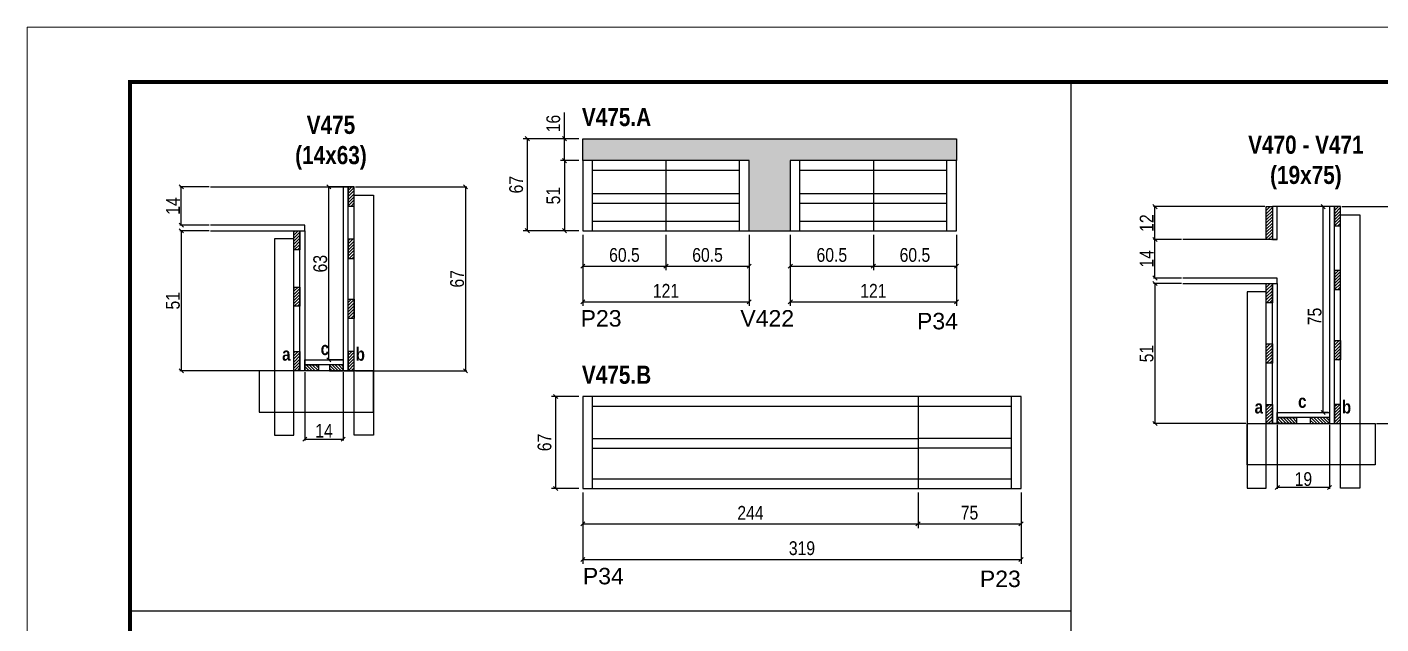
# Model space of a CAD drawing. Extents: x 3309 to 9563, y -2522 to 14608.
# Drawn here: x 8078 to 9064, y 10727 to 11162 of the extents above; entities that cross this region are included whole.
import ezdxf

# ---------------------------------------------------------------- set-up
doc = ezdxf.new("R2010")
doc.units = 0
doc.linetypes.add('DASHED', pattern=[0.75, 0.5, -0.25])
for name, color, linetype in [('5', 5, 'Continuous'), ('COTA', 241, 'Continuous'), ('detalhes', 4, 'Continuous'), ('NOMENCLATURA', 7, 'Continuous'), ('Painéis', 200, 'Continuous'), ('SARR_2.2x7', 40, 'Continuous'), ('SARR_3.5x7', 81, 'Continuous')]:
    doc.layers.add(name, color=color, linetype=linetype)
for name, color, linetype, lineweight in [('CONCRETO', 251, 'Continuous', 25), ('Folhas', 255, 'Continuous', 9), ('SARRAFO DE PRESSAO', 251, 'DASHED', 9)]:
    doc.layers.add(name, color=color, linetype=linetype, lineweight=lineweight)
doc.styles.add('COTA TECNICA', font='techl___.ttf', dxfattribs={"height": 10})
doc.styles.add('COTA TECNICA 2X', font='techl___.ttf', dxfattribs={"height": 10})
doc.styles.get("Standard").update_dxf_attribs({"font": 'arial.ttf'})
doc.styles.add('TECNICA', font='techb___.ttf', dxfattribs={"height": 10})
doc.dimstyles.new('PAINEL', dxfattribs={"dimtxt": 10, "dimasz": 3, "dimexe": 3, "dimexo": 3, "dimgap": 3, "dimtad": 1, "dimdec": 1, "dimzin": 12, "dimdsep": 46, "dimtxsty": 'COTA TECNICA', "dimblk1": 'OBLIQUE', "dimblk2": 'OBLIQUE', "dimsah": 1, "dimcen": 0.9, "dimclrd": 4, "dimclre": 4, "dimclrt": 240, "dimadec": 1, "dimazin": 3, "dimtfac": 1, "dimtdec": 1, "dimtmove": 0, "dimatfit": 3, "dimfxl": 1, "dimtolj": 1, "dimtzin": 12, "dimarcsym": 0})
doc.dimstyles.new('SECAO', dxfattribs={"dimscale": 0.333333, "dimtxt": 5, "dimasz": 9, "dimexe": 3, "dimexo": 3, "dimgap": 3, "dimtad": 1, "dimdec": 1, "dimlfac": 0.5, "dimzin": 12, "dimdsep": 46, "dimtxsty": 'COTA TECNICA 2X', "dimblk1": 'OBLIQUE', "dimblk2": 'OBLIQUE', "dimsah": 1, "dimcen": 0.9, "dimclrd": 4, "dimclre": 4, "dimclrt": 240, "dimadec": 1, "dimazin": 3, "dimtfac": 1, "dimtdec": 1, "dimtmove": 0, "dimatfit": 3, "dimfxl": 1, "dimtolj": 1, "dimtzin": 12, "dimarcsym": 0})
pattern_1 = [(45, (-115289.6796, -22271.5299), (-1.122532015, 1.122532015), [])]
pattern_2 = [(135, (42223.6903, -112638.7778), (-1.122532015, -1.122532015), [])]
pattern_3 = [(45, (-114532.018, -22348.1468), (-1.122532015, 1.122532015), [])]
pattern_4 = [(45, (-114542.018, -22250.5607), (-1.122532015, 1.122532015), [])]

# ---------------------------------------------------------------- blocks, each defined once
blk = doc.blocks.new('9999999999')
at = {"layer": 'Folhas'}
blk.add_lwpolyline([(98138.98, 34190.21), (99623.98, 34190.21), (99623.98, 35240.21), (98138.98, 35240.21)], close=True, dxfattribs=at)
at = {"layer": 'Folhas', "color": 30, "const_width": 3}
blk.add_lwpolyline([(98213.98, 34230.21), (99583.98, 34230.21), (99583.98, 35200.21), (98213.98, 35200.21)], close=True, dxfattribs=at)
blk = doc.blocks.new('_Oblique')
at = {"color": 0, "linetype": 'ByBlock', "lineweight": -2}
blk.add_line((-0.5, -0.5), (0.5, 0.5), dxfattribs=at)
blk = doc.blocks.new('*D458')
at = {"layer": 'COTA', "color": 4, "lineweight": -2, "transparency": 16777216}
for p, q in [((8280.09, 10910.82), (8280.09, 10861.07)), ((8308.09, 10910.82), (8308.09, 10861.07)), ((8280.09, 10862.07), (8308.09, 10862.07))]:
    blk.add_line(p, q, dxfattribs=at)
at = {"layer": 'Defpoints', "color": 0, "transparency": 16777216}
for p in [(8280.09, 10911.82), (8308.09, 10911.82), (8308.09, 10862.07)]:
    blk.add_point(p, dxfattribs=at)
at = {"layer": 'COTA', "color": 4, "lineweight": -2, "transparency": 16777216, "xscale": 3, "yscale": 3, "zscale": 3, "rotation": 180}
blk.add_blockref('_Oblique', (8280.09, 10862.07), dxfattribs=at)
at = {"layer": 'COTA', "color": 4, "lineweight": -2, "transparency": 16777216, "xscale": 3, "yscale": 3, "zscale": 3}
blk.add_blockref('_Oblique', (8308.09, 10862.07), dxfattribs=at)
at = {"layer": 'COTA', "color": 240, "transparency": 16777216, "insert": (8294.09, 10868.15), "char_height": 10, "attachment_point": 5, "style": 'COTA TECNICA 2X'}
blk.add_mtext('\\A1;14', dxfattribs=at)
blk = doc.blocks.new('*D459')
at = {"layer": 'COTA', "color": 4, "lineweight": -2, "transparency": 16777216}
for p, q in [((8317.09, 11045.82), (8398.14, 11045.82)), ((8397.14, 11045.82), (8397.14, 10911.82)), ((8317.09, 10911.82), (8398.14, 10911.82))]:
    blk.add_line(p, q, dxfattribs=at)
at = {"layer": 'Defpoints', "color": 0, "transparency": 16777216}
for p in [(8316.09, 11045.82, 0), (8316.09, 10911.82, 0), (8397.14, 10911.82)]:
    blk.add_point(p, dxfattribs=at)
at = {"layer": 'COTA', "color": 4, "lineweight": -2, "transparency": 16777216, "xscale": 3, "yscale": 3, "zscale": 3}
for p, rotation in [((8397.14, 11045.82), 90), ((8397.14, 10911.82), 270)]:
    blk.add_blockref('_Oblique', p, dxfattribs=dict(at, rotation=rotation))
at = {"layer": 'COTA', "color": 240, "transparency": 16777216, "insert": (8391.03, 10978.82), "char_height": 10, "attachment_point": 5, "rotation": 90, "style": 'COTA TECNICA 2X'}
blk.add_mtext('\\A1;67', dxfattribs=at)
blk = doc.blocks.new('*D460')
at = {"layer": 'COTA', "color": 4, "lineweight": -2, "transparency": 16777216}
for p, q in [((8210.39, 11013.82), (8189.17, 11013.82)), ((8190.17, 11013.82), (8190.17, 10911.82)), ((8271.09, 10911.82), (8189.17, 10911.82))]:
    blk.add_line(p, q, dxfattribs=at)
at = {"layer": 'Defpoints', "color": 0, "transparency": 16777216}
for p in [(8211.39, 11013.82), (8190.17, 10911.82), (8272.09, 10911.82, 0)]:
    blk.add_point(p, dxfattribs=at)
at = {"layer": 'COTA', "color": 4, "lineweight": -2, "transparency": 16777216, "xscale": 3, "yscale": 3, "zscale": 3}
for p, rotation in [((8190.17, 11013.82), 90), ((8190.17, 10911.82), 270)]:
    blk.add_blockref('_Oblique', p, dxfattribs=dict(at, rotation=rotation))
at = {"layer": 'COTA', "color": 240, "transparency": 16777216, "insert": (8184.06, 10962.82), "char_height": 10, "attachment_point": 5, "rotation": 90, "style": 'COTA TECNICA 2X'}
blk.add_mtext('\\A1;51', dxfattribs=at)
blk = doc.blocks.new('*D461')
at = {"layer": 'COTA', "color": 4, "lineweight": -2, "transparency": 16777216}
for p, q in [((8307.75, 11045.82), (8296.58, 11045.82)), ((8297.58, 10919.82), (8297.58, 11045.82)), ((8307.75, 10919.82), (8296.58, 10919.82))]:
    blk.add_line(p, q, dxfattribs=at)
at = {"layer": 'Defpoints', "color": 0, "transparency": 16777216}
for p in [(8297.58, 11045.82), (8308.75, 11045.82), (8308.75, 10919.82)]:
    blk.add_point(p, dxfattribs=at)
at = {"layer": 'COTA', "color": 4, "lineweight": -2, "transparency": 16777216, "xscale": 3, "yscale": 3, "zscale": 3}
for p, rotation in [((8297.58, 11045.82), 90), ((8297.58, 10919.82), 270)]:
    blk.add_blockref('_Oblique', p, dxfattribs=dict(at, rotation=rotation))
at = {"layer": 'COTA', "color": 240, "transparency": 16777216, "insert": (8291.36, 10989.82), "char_height": 10, "attachment_point": 5, "rotation": 90, "style": 'COTA TECNICA 2X'}
blk.add_mtext('\\A1;63', dxfattribs=at)
blk = doc.blocks.new('*D462')
at = {"layer": 'COTA', "color": 4, "lineweight": -2, "transparency": 16777216}
for p, q in [((8210.39, 11045.82), (8189.17, 11045.82)), ((8190.17, 11017.82), (8190.17, 11045.82)), ((8210.39, 11017.82), (8189.17, 11017.82))]:
    blk.add_line(p, q, dxfattribs=at)
at = {"layer": 'Defpoints', "color": 0, "transparency": 16777216}
for p in [(8190.17, 11045.82), (8211.39, 11045.82), (8211.39, 11017.82)]:
    blk.add_point(p, dxfattribs=at)
at = {"layer": 'COTA', "color": 4, "lineweight": -2, "transparency": 16777216, "xscale": 3, "yscale": 3, "zscale": 3}
for p, rotation in [((8190.17, 11045.82), 90), ((8190.17, 11017.82), 270)]:
    blk.add_blockref('_Oblique', p, dxfattribs=dict(at, rotation=rotation))
at = {"layer": 'COTA', "color": 240, "transparency": 16777216, "insert": (8184.1, 11031.82), "char_height": 10, "attachment_point": 5, "rotation": 90, "style": 'COTA TECNICA 2X'}
blk.add_mtext('\\A1;14', dxfattribs=at)
blk = doc.blocks.new('*D467')
at = {"layer": 'COTA', "color": 4, "lineweight": -2, "transparency": 16777216}
for p, q in [((8482.56, 10823.16), (8482.56, 10771.34)), ((8801.56, 10823.16), (8801.56, 10771.34)), ((8482.56, 10774.34), (8801.56, 10774.34))]:
    blk.add_line(p, q, dxfattribs=at)
at = {"layer": 'Defpoints', "color": 0, "transparency": 16777216}
for p in [(8482.56, 10826.16), (8801.56, 10826.16), (8801.56, 10774.34)]:
    blk.add_point(p, dxfattribs=at)
at = {"layer": 'COTA', "color": 4, "lineweight": -2, "transparency": 16777216, "xscale": 3, "yscale": 3, "zscale": 3, "rotation": 180}
blk.add_blockref('_Oblique', (8482.56, 10774.34), dxfattribs=at)
at = {"layer": 'COTA', "color": 4, "lineweight": -2, "transparency": 16777216, "xscale": 3, "yscale": 3, "zscale": 3}
blk.add_blockref('_Oblique', (8801.56, 10774.34), dxfattribs=at)
at = {"layer": 'COTA', "color": 240, "transparency": 16777216, "insert": (8642.06, 10782.59), "char_height": 10, "attachment_point": 5, "style": 'COTA TECNICA'}
blk.add_mtext('\\A1;319', dxfattribs=at)
blk = doc.blocks.new('*D468')
at = {"layer": 'COTA', "color": 4, "lineweight": -2, "transparency": 16777216}
for p, q in [((8482.56, 10823.16), (8482.56, 10797.33)), ((8726.56, 10823.16), (8726.56, 10797.33)), ((8482.56, 10800.33), (8726.56, 10800.33))]:
    blk.add_line(p, q, dxfattribs=at)
at = {"layer": 'Defpoints', "color": 0, "transparency": 16777216}
for p in [(8482.56, 10826.16), (8726.56, 10826.16), (8726.56, 10800.33)]:
    blk.add_point(p, dxfattribs=at)
at = {"layer": 'COTA', "color": 4, "lineweight": -2, "transparency": 16777216, "xscale": 3, "yscale": 3, "zscale": 3, "rotation": 180}
blk.add_blockref('_Oblique', (8482.56, 10800.33), dxfattribs=at)
at = {"layer": 'COTA', "color": 4, "lineweight": -2, "transparency": 16777216, "xscale": 3, "yscale": 3, "zscale": 3}
blk.add_blockref('_Oblique', (8726.56, 10800.33), dxfattribs=at)
at = {"layer": 'COTA', "color": 240, "transparency": 16777216, "insert": (8604.56, 10808.4), "char_height": 10, "attachment_point": 5, "style": 'COTA TECNICA'}
blk.add_mtext('\\A1;244', dxfattribs=at)
blk = doc.blocks.new('*D469')
at = {"layer": 'COTA', "color": 4, "lineweight": -2, "transparency": 16777216}
for p, q in [((8726.56, 10823.16), (8726.56, 10797.33)), ((8801.56, 10823.16), (8801.56, 10797.33)), ((8726.56, 10800.33), (8801.56, 10800.33))]:
    blk.add_line(p, q, dxfattribs=at)
at = {"layer": 'Defpoints', "color": 0, "transparency": 16777216}
for p in [(8726.56, 10826.16), (8801.56, 10826.16), (8801.56, 10800.33)]:
    blk.add_point(p, dxfattribs=at)
at = {"layer": 'COTA', "color": 4, "lineweight": -2, "transparency": 16777216, "xscale": 3, "yscale": 3, "zscale": 3, "rotation": 180}
blk.add_blockref('_Oblique', (8726.56, 10800.33), dxfattribs=at)
at = {"layer": 'COTA', "color": 4, "lineweight": -2, "transparency": 16777216, "xscale": 3, "yscale": 3, "zscale": 3}
blk.add_blockref('_Oblique', (8801.56, 10800.33), dxfattribs=at)
at = {"layer": 'COTA', "color": 240, "transparency": 16777216, "insert": (8764.06, 10808.44), "char_height": 10, "attachment_point": 5, "style": 'COTA TECNICA'}
blk.add_mtext('\\A1;75', dxfattribs=at)
blk = doc.blocks.new('*D470')
at = {"layer": 'COTA', "color": 4, "lineweight": -2, "transparency": 16777216}
for p, q in [((8482.56, 11010.86), (8482.56, 10959.04)), ((8603.56, 11010.86), (8603.56, 10959.04)), ((8482.56, 10962.04), (8603.56, 10962.04))]:
    blk.add_line(p, q, dxfattribs=at)
at = {"layer": 'Defpoints', "color": 0, "transparency": 16777216}
for p in [(8482.56, 11013.86), (8603.56, 11013.86), (8603.56, 10962.04)]:
    blk.add_point(p, dxfattribs=at)
at = {"layer": 'COTA', "color": 4, "lineweight": -2, "transparency": 16777216, "xscale": 3, "yscale": 3, "zscale": 3, "rotation": 180}
blk.add_blockref('_Oblique', (8482.56, 10962.04), dxfattribs=at)
at = {"layer": 'COTA', "color": 4, "lineweight": -2, "transparency": 16777216, "xscale": 3, "yscale": 3, "zscale": 3}
blk.add_blockref('_Oblique', (8603.56, 10962.04), dxfattribs=at)
at = {"layer": 'COTA', "color": 240, "transparency": 16777216, "insert": (8543.06, 10970.09), "char_height": 10, "attachment_point": 5, "style": 'COTA TECNICA'}
blk.add_mtext('\\A1;121', dxfattribs=at)
blk = doc.blocks.new('*D471')
at = {"layer": 'COTA', "color": 4, "lineweight": -2, "transparency": 16777216}
for p, q in [((8482.56, 11010.86), (8482.56, 10985.02)), ((8543.06, 11010.86), (8543.06, 10985.02)), ((8482.56, 10988.02), (8543.06, 10988.02))]:
    blk.add_line(p, q, dxfattribs=at)
at = {"layer": 'Defpoints', "color": 0, "transparency": 16777216}
for p in [(8482.56, 11013.86), (8543.06, 11013.86), (8543.06, 10988.02)]:
    blk.add_point(p, dxfattribs=at)
at = {"layer": 'COTA', "color": 4, "lineweight": -2, "transparency": 16777216, "xscale": 3, "yscale": 3, "zscale": 3, "rotation": 180}
blk.add_blockref('_Oblique', (8482.56, 10988.02), dxfattribs=at)
at = {"layer": 'COTA', "color": 4, "lineweight": -2, "transparency": 16777216, "xscale": 3, "yscale": 3, "zscale": 3}
blk.add_blockref('_Oblique', (8543.06, 10988.02), dxfattribs=at)
at = {"layer": 'COTA', "color": 240, "transparency": 16777216, "insert": (8512.81, 10996.13), "char_height": 10, "attachment_point": 5, "style": 'COTA TECNICA'}
blk.add_mtext('\\A1;60.5', dxfattribs=at)
blk = doc.blocks.new('*D472')
at = {"layer": 'COTA', "color": 4, "lineweight": -2, "transparency": 16777216}
for p, q in [((8543.06, 11010.86), (8543.06, 10985.02)), ((8603.56, 11010.86), (8603.56, 10985.02)), ((8543.06, 10988.02), (8603.56, 10988.02))]:
    blk.add_line(p, q, dxfattribs=at)
at = {"layer": 'Defpoints', "color": 0, "transparency": 16777216}
for p in [(8543.06, 11013.86), (8603.56, 11013.86), (8603.56, 10988.02)]:
    blk.add_point(p, dxfattribs=at)
at = {"layer": 'COTA', "color": 4, "lineweight": -2, "transparency": 16777216, "xscale": 3, "yscale": 3, "zscale": 3, "rotation": 180}
blk.add_blockref('_Oblique', (8543.06, 10988.02), dxfattribs=at)
at = {"layer": 'COTA', "color": 4, "lineweight": -2, "transparency": 16777216, "xscale": 3, "yscale": 3, "zscale": 3}
blk.add_blockref('_Oblique', (8603.56, 10988.02), dxfattribs=at)
at = {"layer": 'COTA', "color": 240, "transparency": 16777216, "insert": (8573.31, 10996.13), "char_height": 10, "attachment_point": 5, "style": 'COTA TECNICA'}
blk.add_mtext('\\A1;60.5', dxfattribs=at)
blk = doc.blocks.new('*D473')
at = {"layer": 'COTA', "color": 4, "lineweight": -2, "transparency": 16777216}
for p, q in [((8633.56, 11010.86), (8633.56, 10959.04)), ((8754.56, 11010.86), (8754.56, 10959.04)), ((8633.56, 10962.04), (8754.56, 10962.04))]:
    blk.add_line(p, q, dxfattribs=at)
at = {"layer": 'Defpoints', "color": 0, "transparency": 16777216}
for p in [(8633.56, 11013.86), (8754.56, 11013.86), (8754.56, 10962.04)]:
    blk.add_point(p, dxfattribs=at)
at = {"layer": 'COTA', "color": 4, "lineweight": -2, "transparency": 16777216, "xscale": 3, "yscale": 3, "zscale": 3, "rotation": 180}
blk.add_blockref('_Oblique', (8633.56, 10962.04), dxfattribs=at)
at = {"layer": 'COTA', "color": 4, "lineweight": -2, "transparency": 16777216, "xscale": 3, "yscale": 3, "zscale": 3}
blk.add_blockref('_Oblique', (8754.56, 10962.04), dxfattribs=at)
at = {"layer": 'COTA', "color": 240, "transparency": 16777216, "insert": (8694.06, 10970.09), "char_height": 10, "attachment_point": 5, "style": 'COTA TECNICA'}
blk.add_mtext('\\A1;121', dxfattribs=at)
blk = doc.blocks.new('*D474')
at = {"layer": 'COTA', "color": 4, "lineweight": -2, "transparency": 16777216}
for p, q in [((8633.56, 11010.86), (8633.56, 10985.02)), ((8694.06, 11010.86), (8694.06, 10985.02)), ((8633.56, 10988.02), (8694.06, 10988.02))]:
    blk.add_line(p, q, dxfattribs=at)
at = {"layer": 'Defpoints', "color": 0, "transparency": 16777216}
for p in [(8633.56, 11013.86), (8694.06, 11013.86), (8694.06, 10988.02)]:
    blk.add_point(p, dxfattribs=at)
at = {"layer": 'COTA', "color": 4, "lineweight": -2, "transparency": 16777216, "xscale": 3, "yscale": 3, "zscale": 3, "rotation": 180}
blk.add_blockref('_Oblique', (8633.56, 10988.02), dxfattribs=at)
at = {"layer": 'COTA', "color": 4, "lineweight": -2, "transparency": 16777216, "xscale": 3, "yscale": 3, "zscale": 3}
blk.add_blockref('_Oblique', (8694.06, 10988.02), dxfattribs=at)
at = {"layer": 'COTA', "color": 240, "transparency": 16777216, "insert": (8663.81, 10996.13), "char_height": 10, "attachment_point": 5, "style": 'COTA TECNICA'}
blk.add_mtext('\\A1;60.5', dxfattribs=at)
blk = doc.blocks.new('*D475')
at = {"layer": 'COTA', "color": 4, "lineweight": -2, "transparency": 16777216}
for p, q in [((8694.06, 11010.86), (8694.06, 10985.02)), ((8754.56, 11010.86), (8754.56, 10985.02)), ((8694.06, 10988.02), (8754.56, 10988.02))]:
    blk.add_line(p, q, dxfattribs=at)
at = {"layer": 'Defpoints', "color": 0, "transparency": 16777216}
for p in [(8694.06, 11013.86), (8754.56, 11013.86), (8754.56, 10988.02)]:
    blk.add_point(p, dxfattribs=at)
at = {"layer": 'COTA', "color": 4, "lineweight": -2, "transparency": 16777216, "xscale": 3, "yscale": 3, "zscale": 3, "rotation": 180}
blk.add_blockref('_Oblique', (8694.06, 10988.02), dxfattribs=at)
at = {"layer": 'COTA', "color": 4, "lineweight": -2, "transparency": 16777216, "xscale": 3, "yscale": 3, "zscale": 3}
blk.add_blockref('_Oblique', (8754.56, 10988.02), dxfattribs=at)
at = {"layer": 'COTA', "color": 240, "transparency": 16777216, "insert": (8724.31, 10996.13), "char_height": 10, "attachment_point": 5, "style": 'COTA TECNICA'}
blk.add_mtext('\\A1;60.5', dxfattribs=at)
blk = doc.blocks.new('*D476')
at = {"layer": 'COTA', "color": 4, "lineweight": -2, "transparency": 16777216}
for p, q in [((8479.56, 10893.16), (8459.75, 10893.16)), ((8462.75, 10826.16), (8462.75, 10893.16)), ((8479.56, 10826.16), (8459.75, 10826.16))]:
    blk.add_line(p, q, dxfattribs=at)
at = {"layer": 'Defpoints', "color": 0, "transparency": 16777216}
for p in [(8462.75, 10893.16), (8482.56, 10893.16), (8482.56, 10826.16)]:
    blk.add_point(p, dxfattribs=at)
at = {"layer": 'COTA', "color": 4, "lineweight": -2, "transparency": 16777216, "xscale": 3, "yscale": 3, "zscale": 3}
for p, rotation in [((8462.75, 10893.16), 90), ((8462.75, 10826.16), 270)]:
    blk.add_blockref('_Oblique', p, dxfattribs=dict(at, rotation=rotation))
at = {"layer": 'COTA', "color": 240, "transparency": 16777216, "insert": (8454.65, 10859.66), "char_height": 10, "attachment_point": 5, "rotation": 90, "style": 'COTA TECNICA'}
blk.add_mtext('\\A1;67', dxfattribs=at)
blk = doc.blocks.new('*D477')
at = {"layer": 'COTA', "color": 4, "lineweight": -2, "transparency": 16777216}
for p, q in [((8479.56, 11064.86), (8466.15, 11064.86)), ((8469.15, 11064.86), (8469.15, 11013.86)), ((8479.56, 11013.86), (8466.15, 11013.86))]:
    blk.add_line(p, q, dxfattribs=at)
at = {"layer": 'Defpoints', "color": 0, "transparency": 16777216}
for p in [(8482.56, 11064.86), (8469.15, 11013.86), (8482.56, 11013.86)]:
    blk.add_point(p, dxfattribs=at)
at = {"layer": 'COTA', "color": 4, "lineweight": -2, "transparency": 16777216, "xscale": 3, "yscale": 3, "zscale": 3}
for p, rotation in [((8469.15, 11064.86), 90), ((8469.15, 11013.86), 270)]:
    blk.add_blockref('_Oblique', p, dxfattribs=dict(at, rotation=rotation))
at = {"layer": 'COTA', "color": 240, "transparency": 16777216, "insert": (8461.04, 11039.36), "char_height": 10, "attachment_point": 5, "rotation": 90, "style": 'COTA TECNICA'}
blk.add_mtext('\\A1;51', dxfattribs=at)
blk = doc.blocks.new('*D478')
at = {"layer": 'COTA', "color": 4, "lineweight": -2, "transparency": 16777216}
for p, q in [((8469.15, 11080.86), (8469.15, 11099.87)), ((8479.56, 11080.86), (8466.15, 11080.86)), ((8469.15, 11064.86), (8469.15, 11080.86)), ((8479.56, 11064.86), (8466.15, 11064.86))]:
    blk.add_line(p, q, dxfattribs=at)
at = {"layer": 'Defpoints', "color": 0, "transparency": 16777216}
for p in [(8469.15, 11080.86), (8482.56, 11080.86), (8482.56, 11064.86)]:
    blk.add_point(p, dxfattribs=at)
at = {"layer": 'COTA', "color": 4, "lineweight": -2, "transparency": 16777216, "xscale": 3, "yscale": 3, "zscale": 3}
for p, rotation in [((8469.15, 11080.86), 90), ((8469.15, 11064.86), 270)]:
    blk.add_blockref('_Oblique', p, dxfattribs=dict(at, rotation=rotation))
at = {"layer": 'COTA', "color": 240, "transparency": 16777216, "insert": (8461.04, 11091.87), "char_height": 10, "attachment_point": 5, "rotation": 90, "style": 'COTA TECNICA'}
blk.add_mtext('\\A1;16', dxfattribs=at)
blk = doc.blocks.new('*D479')
at = {"layer": 'COTA', "color": 4, "lineweight": -2, "transparency": 16777216}
for p, q in [((8479.56, 11080.86), (8439.13, 11080.86)), ((8442.13, 11013.86), (8442.13, 11080.86)), ((8479.56, 11013.86), (8439.13, 11013.86))]:
    blk.add_line(p, q, dxfattribs=at)
at = {"layer": 'Defpoints', "color": 0, "transparency": 16777216}
for p in [(8442.13, 11080.86), (8482.56, 11080.86), (8482.56, 11013.86)]:
    blk.add_point(p, dxfattribs=at)
at = {"layer": 'COTA', "color": 4, "lineweight": -2, "transparency": 16777216, "xscale": 3, "yscale": 3, "zscale": 3}
for p, rotation in [((8442.13, 11080.86), 90), ((8442.13, 11013.86), 270)]:
    blk.add_blockref('_Oblique', p, dxfattribs=dict(at, rotation=rotation))
at = {"layer": 'COTA', "color": 240, "transparency": 16777216, "insert": (8434.02, 11047.36), "char_height": 10, "attachment_point": 5, "rotation": 90, "style": 'COTA TECNICA'}
blk.add_mtext('\\A1;67', dxfattribs=at)
blk = doc.blocks.new('*D463')
at = {"layer": 'COTA', "color": 4, "lineweight": -2, "transparency": 16777216}
for p, q in [((8918.45, 10975.39), (8898.1, 10975.39)), ((8899.1, 10975.39), (8899.1, 10873.39)), ((8965.15, 10873.39), (8898.1, 10873.39))]:
    blk.add_line(p, q, dxfattribs=at)
at = {"layer": 'Defpoints', "color": 0, "transparency": 16777216}
for p in [(8919.45, 10975.39), (8899.1, 10873.39), (8966.15, 10873.39, 0)]:
    blk.add_point(p, dxfattribs=at)
at = {"layer": 'COTA', "color": 4, "lineweight": -2, "transparency": 16777216, "xscale": 3, "yscale": 3, "zscale": 3}
for p, rotation in [((8899.1, 10975.39), 90), ((8899.1, 10873.39), 270)]:
    blk.add_blockref('_Oblique', p, dxfattribs=dict(at, rotation=rotation))
at = {"layer": 'COTA', "color": 240, "transparency": 16777216, "insert": (8892.99, 10924.39), "char_height": 10, "attachment_point": 5, "rotation": 90, "style": 'COTA TECNICA 2X'}
blk.add_mtext('\\A1;51', dxfattribs=at)
blk = doc.blocks.new('*D464')
at = {"layer": 'COTA', "color": 4, "lineweight": -2, "transparency": 16777216}
for p, q in [((9025.15, 11031.39), (9020.48, 11031.39)), ((9021.48, 10881.39), (9021.48, 11031.39)), ((9025.15, 10881.39), (9020.48, 10881.39))]:
    blk.add_line(p, q, dxfattribs=at)
at = {"layer": 'Defpoints', "color": 0, "transparency": 16777216}
for p in [(9021.48, 11031.39), (9026.15, 11031.39), (9026.15, 10881.39)]:
    blk.add_point(p, dxfattribs=at)
at = {"layer": 'COTA', "color": 4, "lineweight": -2, "transparency": 16777216, "xscale": 3, "yscale": 3, "zscale": 3}
for p, rotation in [((9021.48, 11031.39), 90), ((9021.48, 10881.39), 270)]:
    blk.add_blockref('_Oblique', p, dxfattribs=dict(at, rotation=rotation))
at = {"layer": 'COTA', "color": 240, "transparency": 16777216, "insert": (9015.37, 10951.39), "char_height": 10, "attachment_point": 5, "rotation": 90, "style": 'COTA TECNICA 2X'}
blk.add_mtext('\\A1;75', dxfattribs=at)
blk = doc.blocks.new('*D480')
at = {"layer": 'COTA', "color": 4, "lineweight": -2, "transparency": 16777216}
for p, q in [((8918.45, 11007.39), (8898.1, 11007.39)), ((8899.1, 10979.39), (8899.1, 11007.39)), ((8918.45, 10979.39), (8898.1, 10979.39))]:
    blk.add_line(p, q, dxfattribs=at)
at = {"layer": 'Defpoints', "color": 0, "transparency": 16777216}
for p in [(8899.1, 11007.39), (8919.45, 11007.39), (8919.45, 10979.39)]:
    blk.add_point(p, dxfattribs=at)
at = {"layer": 'COTA', "color": 4, "lineweight": -2, "transparency": 16777216, "xscale": 3, "yscale": 3, "zscale": 3}
for p, rotation in [((8899.1, 11007.39), 90), ((8899.1, 10979.39), 270)]:
    blk.add_blockref('_Oblique', p, dxfattribs=dict(at, rotation=rotation))
at = {"layer": 'COTA', "color": 240, "transparency": 16777216, "insert": (8893.03, 10993.39), "char_height": 10, "attachment_point": 5, "rotation": 90, "style": 'COTA TECNICA 2X'}
blk.add_mtext('\\A1;14', dxfattribs=at)
blk = doc.blocks.new('*D481')
at = {"layer": 'COTA', "color": 4, "lineweight": -2, "transparency": 16777216}
for p, q in [((8979.15, 11031.39), (8898.1, 11031.39)), ((8899.1, 11007.39), (8899.1, 11031.39)), ((8918.45, 11007.39), (8898.1, 11007.39))]:
    blk.add_line(p, q, dxfattribs=at)
at = {"layer": 'Defpoints', "color": 0, "transparency": 16777216}
for p in [(8899.1, 11031.39), (8980.15, 11031.39), (8919.45, 11007.39)]:
    blk.add_point(p, dxfattribs=at)
at = {"layer": 'COTA', "color": 4, "lineweight": -2, "transparency": 16777216, "xscale": 3, "yscale": 3, "zscale": 3}
for p, rotation in [((8899.1, 11031.39), 90), ((8899.1, 11007.39), 270)]:
    blk.add_blockref('_Oblique', p, dxfattribs=dict(at, rotation=rotation))
at = {"layer": 'COTA', "color": 240, "transparency": 16777216, "insert": (8893.05, 11019.39), "char_height": 10, "attachment_point": 5, "rotation": 90, "style": 'COTA TECNICA 2X'}
blk.add_mtext('\\A1;12', dxfattribs=at)
blk = doc.blocks.new('*D482')
at = {"layer": 'COTA', "color": 4, "lineweight": -2, "transparency": 16777216}
for p, q in [((8988.15, 10872.39), (8988.15, 10825.86)), ((9026.15, 10872.39), (9026.15, 10825.86)), ((9026.15, 10826.86), (8988.15, 10826.86))]:
    blk.add_line(p, q, dxfattribs=at)
at = {"layer": 'Defpoints', "color": 0, "transparency": 16777216}
for p in [(8988.15, 10873.39), (9026.15, 10873.39), (8988.15, 10826.86)]:
    blk.add_point(p, dxfattribs=at)
at = {"layer": 'COTA', "color": 4, "lineweight": -2, "transparency": 16777216, "xscale": 3, "yscale": 3, "zscale": 3, "rotation": 180}
blk.add_blockref('_Oblique', (8988.15, 10826.86), dxfattribs=at)
at = {"layer": 'COTA', "color": 4, "lineweight": -2, "transparency": 16777216, "xscale": 3, "yscale": 3, "zscale": 3}
blk.add_blockref('_Oblique', (9026.15, 10826.86), dxfattribs=at)
at = {"layer": 'COTA', "color": 240, "transparency": 16777216, "insert": (9007.15, 10832.94), "char_height": 10, "attachment_point": 5, "style": 'COTA TECNICA 2X'}
blk.add_mtext('\\A1;19', dxfattribs=at)
blk = doc.blocks.new('*D483')
at = {"layer": 'COTA', "color": 4, "lineweight": -2, "transparency": 16777216}
for p, q in [((9035.15, 11031.39), (9085.35, 11031.39)), ((9084.35, 10873.39), (9084.35, 11031.39)), ((9060.34, 10873.39), (9085.35, 10873.39))]:
    blk.add_line(p, q, dxfattribs=at)
at = {"layer": 'Defpoints', "color": 0, "transparency": 16777216}
for p in [(9034.15, 11031.39), (9084.35, 11031.39), (9059.34, 10873.39)]:
    blk.add_point(p, dxfattribs=at)
at = {"layer": 'COTA', "color": 4, "lineweight": -2, "transparency": 16777216, "xscale": 3, "yscale": 3, "zscale": 3}
for p, rotation in [((9084.35, 11031.39), 90), ((9084.35, 10873.39), 270)]:
    blk.add_blockref('_Oblique', p, dxfattribs=dict(at, rotation=rotation))
at = {"layer": 'COTA', "color": 240, "transparency": 16777216, "insert": (9078.25, 10952.39), "char_height": 10, "attachment_point": 5, "rotation": 90, "style": 'COTA TECNICA 2X'}
blk.add_mtext('\\A1;79', dxfattribs=at)

msp = doc.modelspace()

# ---------------------------------------------------------------- hatches: boundary and pattern name
at = {"layer": 'COTA'}
h = msp.add_hatch(dxfattribs=at)
h.set_pattern_fill('AR-CONC', color=256, scale=0.03)
h.set_pattern_definition([(50, (1552.2755, 198.428), (5.46554, -0.4781726), [0.5715, -6.2865]), (355, (1552.2755, 198.428), (-1.0573026, 5.7317054), [0.4572, -5.0292175]), (100.451445, (1552.731, 198.388), (4.4082374, 5.2535326), [0.4857003, -5.3427073]), (46.1842, (1552.2755, 199.952), (8.1323712, -1.26127), [0.85725, -9.42975]), (96.63556, (1552.953, 199.847), (7.122124, 7.4227837), [0.7285507, -8.014068]), (351.18415, (1552.2755, 199.952), (7.122124, 7.422784), [0.685799, -7.543792]), (21, (1553.0375, 199.571), (4.5484317, -3.067956), [0.5715, -6.2865]), (326, (1553.0375, 199.571), (1.8540609, 5.525639), [0.4572, -5.0292]), (71.451445, (1553.4165, 199.3154), (6.4024926, 2.457683), [0.4857003, -5.3426981]), (37.5, (1552.2755, 198.428), (0.0926581, 2.53665117), [0, -4.96824, 0, -5.1054, 0, -5.04825]), (7.5, (1552.2755, 198.428), (2.0045899, 3.00541724), [0, -2.91084, 0, -4.85394, 0, -1.92405]), (327.5, (1550.5762, 198.428), (4.06771786, -0.17186232), [0, -1.905, 0, -5.9436, 0, -7.8867]), (317.5, (1549.8142, 198.428), (4.4438754, 0.7627947), [0, -2.4765, 0, -3.94716, 0, -5.6007])])
h.paths.add_polyline_path([(8603.56, 11013.86), (8633.56, 11013.86), (8633.56, 11064.86), (8754.56, 11064.86), (8754.56, 11080.86), (8482.56, 11080.86), (8482.56, 11064.86), (8603.56, 11064.86)])
at = {"layer": 'SARR_2.2x7'}
h = msp.add_hatch(dxfattribs=at)
h.set_pattern_fill('ANSI31', color=256, scale=0.5)
h.set_pattern_definition([(45, (-115240.0796, -22189.7139), (-1.122532015, 1.122532015), [])])
h.paths.add_polyline_path([(8316.09, 11031.82), (8311.69, 11031.82), (8311.69, 11045.82), (8316.09, 11045.82)])
h = msp.add_hatch(dxfattribs=at)
h.set_pattern_fill('ANSI31', color=256, scale=0.5)
h.set_pattern_definition([(45, (-114522.018, -22204.1468), (-1.122532015, 1.122532015), [])])
h.paths.add_polyline_path([(8980.15, 11007.39), (8984.55, 11007.39), (8984.55, 11031.39), (8980.15, 11031.39)])
h = msp.add_hatch(dxfattribs=at)
h.set_pattern_fill('ANSI31', color=256, scale=0.5)
h.set_pattern_definition([(45, (-114542.018, -22204.1468), (-1.122532015, 1.122532015), [])])
h.paths.add_polyline_path([(9034.15, 11017.39), (9029.75, 11017.39), (9029.75, 11031.39), (9034.15, 11031.39)])
h = msp.add_hatch(dxfattribs=at)
h.set_pattern_fill('ANSI31', color=256, scale=0.5)
h.set_pattern_definition([(45, (-115250.0796, -22221.7139), (-1.122532015, 1.122532015), [])])
h.paths.add_polyline_path([(8272.09, 10999.82), (8276.49, 10999.82), (8276.49, 11013.82), (8272.09, 11013.82)])
h = msp.add_hatch(dxfattribs=at)
h.set_pattern_fill('ANSI31', color=256, scale=0.5)
h.set_pattern_definition(pattern_1)
h.paths.add_polyline_path([(8311.69, 11007.64), (8316.09, 11007.64), (8316.09, 10993.64), (8311.69, 10993.64)])
h = msp.add_hatch(dxfattribs=at)
h.set_pattern_fill('ANSI31', color=256, scale=0.5)
h.set_pattern_definition(pattern_4)
h.paths.add_polyline_path([(9034.15, 10970.98), (9029.75, 10970.98), (9029.75, 10984.98), (9034.15, 10984.98)])
h = msp.add_hatch(dxfattribs=at)
h.set_pattern_fill('ANSI31', color=256, scale=0.5)
h.set_pattern_definition([(45, (-115250.0796, -22262.7139), (-1.122532015, 1.122532015), [])])
h.paths.add_polyline_path([(8272.09, 10958.82), (8276.49, 10958.82), (8276.49, 10972.82), (8272.09, 10972.82)])
h = msp.add_hatch(dxfattribs=at)
h.set_pattern_fill('ANSI31', color=256, scale=0.5)
h.set_pattern_definition([(45, (-114522.018, -22260.1468), (-1.122532015, 1.122532015), [])])
h.paths.add_polyline_path([(8980.15, 10961.39), (8984.55, 10961.39), (8984.55, 10975.39), (8980.15, 10975.39)])
h = msp.add_hatch(dxfattribs=at)
h.set_pattern_fill('ANSI31', color=256, scale=0.5)
h.set_pattern_definition(pattern_1)
h.paths.add_polyline_path([(8311.69, 10950.01), (8316.09, 10950.01), (8316.09, 10964.01), (8311.69, 10964.01)])
h = msp.add_hatch(dxfattribs=at)
h.set_pattern_fill('ANSI31', color=256, scale=0.5)
h.set_pattern_definition(pattern_4)
h.paths.add_polyline_path([(9034.15, 10933.81), (9029.75, 10933.81), (9029.75, 10919.81), (9034.15, 10919.81)])
h = msp.add_hatch(dxfattribs=at)
h.set_pattern_fill('ANSI31', color=256, scale=0.5)
h.set_pattern_definition([(45, (-115250.0796, -22309.7139), (-1.122532015, 1.122532015), [])])
h.paths.add_polyline_path([(8272.09, 10911.82), (8276.49, 10911.82), (8276.49, 10925.82), (8272.09, 10925.82)])
h = msp.add_hatch(dxfattribs=at)
h.set_pattern_fill('ANSI31', color=256, scale=0.5)
h.set_pattern_definition([(45, (-115240.0796, -22309.7139), (-1.122532015, 1.122532015), [])])
h.paths.add_polyline_path([(8316.09, 10911.82), (8311.69, 10911.82), (8311.69, 10925.82), (8316.09, 10925.82)])
h = msp.add_hatch(dxfattribs=at)
h.set_pattern_fill('ANSI31', color=256, scale=0.5)
h.set_pattern_definition([(45, (-114522.018, -22304.1468), (-1.122532015, 1.122532015), [])])
h.paths.add_polyline_path([(8980.15, 10917.39), (8984.55, 10917.39), (8984.55, 10931.39), (8980.15, 10931.39)])
h = msp.add_hatch(dxfattribs=at)
h.set_pattern_fill('ANSI31', color=256, scale=0.5, angle=90)
h.set_pattern_definition([(135, (41505.6287, -112600.3449), (-1.122532015, -1.122532015), [])])
h.paths.add_polyline_path([(8290.09, 10916.22), (8290.09, 10911.82), (8280.09, 10911.82), (8280.09, 10916.22)])
h = msp.add_hatch(dxfattribs=at)
h.set_pattern_fill('ANSI31', color=256, scale=0.5, angle=90)
h.set_pattern_definition([(135, (41515.6287, -112600.3449), (-1.122532015, -1.122532015), [])])
h.paths.add_polyline_path([(8298.09, 10911.82), (8298.09, 10916.22), (8308.09, 10916.22), (8308.09, 10911.82)])
h = msp.add_hatch(dxfattribs=at)
h.set_pattern_fill('ANSI31', color=256, scale=0.5)
h.set_pattern_definition(pattern_3)
h.paths.add_polyline_path([(8980.15, 10873.39), (8984.55, 10873.39), (8984.55, 10887.39), (8980.15, 10887.39)])
h = msp.add_hatch(dxfattribs=at)
h.set_pattern_fill('ANSI31', color=256, scale=0.5)
h.set_pattern_definition(pattern_3)
h.paths.add_polyline_path([(9034.15, 10873.39), (9029.75, 10873.39), (9029.75, 10887.39), (9034.15, 10887.39)])
h = msp.add_hatch(dxfattribs=at)
h.set_pattern_fill('ANSI31', color=256, scale=0.5, angle=90)
h.set_pattern_definition(pattern_2)
h.paths.add_polyline_path([(9002.15, 10877.79), (9002.15, 10873.39), (8988.15, 10873.39), (8988.15, 10877.79)])
h = msp.add_hatch(dxfattribs=at)
h.set_pattern_fill('ANSI31', color=256, scale=0.5, angle=90)
h.set_pattern_definition(pattern_2)
h.paths.add_polyline_path([(9012.15, 10873.39), (9012.15, 10877.79), (9026.15, 10877.79), (9026.15, 10873.39)])

# ---------------------------------------------------------------- linework, layer by layer
at = {"layer": 'CONCRETO', "linetype": 'Continuous'}
for p, q in [((8211.39, 11045.82), (8316.09, 11045.82)), ((9034.15, 11031.39), (8984.55, 11031.39)), ((8988.15, 11007.39), (8919.45, 11007.39))]:
    msp.add_line(p, q, dxfattribs=at)
at = {"layer": 'COTA'}
for p, q in [((8837.87, 11122.13), (8837.87, 10351.38)), ((8482.56, 11064.86), (8482.56, 11080.86)), ((8482.56, 11080.86), (8754.56, 11080.86)), ((8754.56, 11080.86), (8754.56, 11064.86)), ((8603.56, 11013.86), (8633.56, 11013.86)), ((8837.87, 10736.76), (8152.87, 10736.76))]:
    msp.add_line(p, q, dxfattribs=at)
at = {"layer": 'Painéis', "linetype": 'ByBlock'}
for p, q in [((8603.56, 11064.86), (8482.56, 11064.86)), ((8482.56, 11064.86), (8482.56, 11013.86)), ((8543.06, 11064.86), (8543.06, 11013.86)), ((8603.56, 11013.86), (8603.56, 11064.86)), ((8754.56, 11064.86), (8633.56, 11064.86)), ((8633.56, 11064.86), (8633.56, 11013.86)), ((8694.06, 11064.86), (8694.06, 11013.86)), ((8754.56, 11013.86), (8754.56, 11064.86)), ((8482.56, 11013.86), (8603.56, 11013.86)), ((8633.56, 11013.86), (8754.56, 11013.86)), ((8801.56, 10893.16), (8482.56, 10893.16)), ((8482.56, 10893.16), (8482.56, 10826.16)), ((8726.56, 10893.16), (8726.56, 10826.16)), ((8801.56, 10826.16), (8801.56, 10893.16)), ((8482.56, 10826.16), (8801.56, 10826.16))]:
    msp.add_line(p, q, dxfattribs=at)
at = {"layer": 'Painéis', "linetype": 'Continuous'}
for points in [[(8311.69, 10911.82), (8311.69, 11045.82), (8308.09, 11045.82), (8308.09, 10911.82)], [(8984.55, 11007.39), (8988.15, 11007.39), (8988.15, 11031.39), (8984.55, 11031.39)], [(9029.75, 10873.39), (9029.75, 11031.39), (9026.15, 11031.39), (9026.15, 10873.39)], [(8276.49, 10911.82), (8276.49, 11013.82), (8280.09, 11013.82), (8280.09, 10911.82)], [(8984.55, 10873.39), (8984.55, 10975.39), (8988.15, 10975.39), (8988.15, 10873.39)], [(8280.09, 10919.82), (8308.09, 10919.82), (8308.09, 10916.22), (8280.09, 10916.22)], [(8988.15, 10881.39), (9026.15, 10881.39), (9026.15, 10877.79), (8988.15, 10877.79)]]:
    msp.add_lwpolyline(points, close=True, dxfattribs=at)
at = {"layer": 'Painéis', "linetype": 'Continuous', "elevation": 0}
for points in [[(8211.39, 11013.82), (8280.09, 11013.82), (8280.09, 11017.82), (8211.39, 11017.82)], [(8919.45, 10975.39), (8988.15, 10975.39), (8988.15, 10979.39), (8919.45, 10979.39)]]:
    msp.add_lwpolyline(points, dxfattribs=at)
at = {"layer": 'SARR_2.2x7', "linetype": 'Continuous'}
for p, q in [((8489.56, 11013.86), (8489.56, 11064.86)), ((8596.56, 11013.86), (8596.56, 11064.86)), ((8640.56, 11013.86), (8640.56, 11064.86)), ((8747.56, 11013.86), (8747.56, 11064.86)), ((8489.56, 11057.86), (8543.06, 11057.86)), ((8543.06, 11057.86), (8596.56, 11057.86)), ((8640.56, 11057.86), (8694.06, 11057.86)), ((8694.06, 11057.86), (8747.56, 11057.86)), ((8489.56, 11041.01), (8543.06, 11041.01)), ((8543.06, 11041.01), (8596.56, 11041.01)), ((8640.56, 11041.01), (8694.06, 11041.01)), ((8694.06, 11041.01), (8747.56, 11041.01)), ((8489.56, 11034.01), (8543.06, 11034.01)), ((8543.06, 11034.01), (8596.56, 11034.01)), ((8640.56, 11034.01), (8694.06, 11034.01)), ((8694.06, 11034.01), (8747.56, 11034.01)), ((8489.56, 11020.86), (8543.06, 11020.86)), ((8543.06, 11020.86), (8596.56, 11020.86)), ((8640.56, 11020.86), (8694.06, 11020.86)), ((8694.06, 11020.86), (8747.56, 11020.86)), ((8489.56, 10826.16), (8489.56, 10893.16)), ((8794.56, 10826.16), (8794.56, 10893.16)), ((8489.56, 10886.16), (8726.56, 10886.16)), ((8726.56, 10886.16), (8794.56, 10886.16)), ((8489.56, 10862.45), (8726.56, 10862.45)), ((8489.56, 10855.45), (8726.56, 10855.45)), ((8794.56, 10862.45), (8726.56, 10862.45)), ((8794.56, 10855.45), (8726.56, 10855.45)), ((8489.56, 10833.16), (8726.56, 10833.16)), ((8726.56, 10833.16), (8794.56, 10833.16))]:
    msp.add_line(p, q, dxfattribs=at)
at = {"layer": 'SARR_2.2x7'}
for points in [[(8311.69, 11045.82), (8311.69, 11031.82), (8316.09, 11031.82), (8316.09, 11045.82)], [(8984.55, 11031.39), (8984.55, 11007.39), (8980.15, 11007.39), (8980.15, 11031.39)], [(9029.75, 11031.39), (9029.75, 11017.39), (9034.15, 11017.39), (9034.15, 11031.39)], [(8276.49, 11013.82), (8276.49, 10999.82), (8272.09, 10999.82), (8272.09, 11013.82)], [(8316.09, 10993.64), (8316.09, 11007.64), (8311.69, 11007.64), (8311.69, 10993.64)], [(9029.75, 10984.98), (9029.75, 10970.98), (9034.15, 10970.98), (9034.15, 10984.98)], [(8276.49, 10972.82), (8276.49, 10958.82), (8272.09, 10958.82), (8272.09, 10972.82)], [(8984.55, 10975.39), (8984.55, 10961.39), (8980.15, 10961.39), (8980.15, 10975.39)], [(8316.09, 10964.01), (8316.09, 10950.01), (8311.69, 10950.01), (8311.69, 10964.01)], [(9029.75, 10919.81), (9029.75, 10933.81), (9034.15, 10933.81), (9034.15, 10919.81)], [(8276.49, 10925.82), (8276.49, 10911.82), (8272.09, 10911.82), (8272.09, 10925.82)], [(8311.69, 10925.82), (8311.69, 10911.82), (8316.09, 10911.82), (8316.09, 10925.82)], [(8984.55, 10931.39), (8984.55, 10917.39), (8980.15, 10917.39), (8980.15, 10931.39)], [(8280.09, 10916.22), (8290.09, 10916.22), (8290.09, 10911.82), (8280.09, 10911.82)], [(8308.09, 10916.22), (8298.09, 10916.22), (8298.09, 10911.82), (8308.09, 10911.82)], [(8984.55, 10887.39), (8984.55, 10873.39), (8980.15, 10873.39), (8980.15, 10887.39)], [(9029.75, 10887.39), (9029.75, 10873.39), (9034.15, 10873.39), (9034.15, 10887.39)], [(8988.15, 10877.79), (9002.15, 10877.79), (9002.15, 10873.39), (8988.15, 10873.39)], [(9026.15, 10877.79), (9012.15, 10877.79), (9012.15, 10873.39), (9026.15, 10873.39)]]:
    msp.add_lwpolyline(points, close=True, dxfattribs=at)
at = {"layer": 'SARR_3.5x7'}
for points in [[(8316.09, 11039.82), (8330.09, 11039.82), (8330.09, 10864.85), (8316.09, 10864.85)], [(9034.15, 11025.39), (9048.15, 11025.39), (9048.15, 10826.41), (9034.15, 10826.41)], [(8272.09, 11007.82), (8258.09, 11007.82), (8258.09, 10864.85), (8272.09, 10864.85)], [(8980.15, 10969.39), (8966.15, 10969.39), (8966.15, 10826.41), (8980.15, 10826.41)], [(8330.09, 10911.82), (8246.9, 10911.82), (8246.9, 10881.73), (8330.09, 10881.73)], [(8966.15, 10873.39), (9059.34, 10873.39), (9059.34, 10843.3), (8966.15, 10843.3)]]:
    msp.add_lwpolyline(points, close=True, dxfattribs=at)

# ---------------------------------------------------------------- block references
at = {"layer": 'SARRAFO DE PRESSAO', "color": 6, "linetype": 'ByBlock'}
msp.add_blockref('9999999999', (-90061.11, -24078.07), dxfattribs=at)

# ---------------------------------------------------------------- texts
at = {"layer": '5', "linetype": 'Continuous'}
for s, rotation, p in [('P23', 0.00004, (8480.9, 10944.02)), ('V422', 359.99996, (8597.21, 10944.02)), ('P34', 0.00004, (8725.83, 10942.02)), ('P34', 0.00004, (8482.54, 10756.33)), ('P23', 0.00004, (8771.57, 10754.33))]:
    msp.add_text(s, height=12, rotation=rotation, dxfattribs=at).set_placement(p)
at = {"layer": 'detalhes', "style": 'TECNICA'}
for s, p in [('a', (8263.57, 10919.19)), ('c', (8291.63, 10923.3)), ('b', (8317.13, 10919.18)), ('c', (9003.28, 10884.86)), ('a', (8971.63, 10880.75)), ('b', (9035.19, 10880.74))]:
    msp.add_text(s, height=9.6, dxfattribs=at).set_placement(p)
at = {"layer": 'NOMENCLATURA', "style": 'TECNICA'}
for s, p in [('V475.A', (8481.84, 11090.04)), ('V475.B', (8481.84, 10902.35))]:
    msp.add_text(s, height=13.2, dxfattribs=at).set_placement(p)
at = {"layer": 'NOMENCLATURA', "char_height": 13.2, "attachment_point": 2, "style": 'TECNICA'}
for s, insert in [('V475\\P(14x63)', (8299.12, 11097.52)), ('V470 - V471\\P(19x75)', (9008.97, 11083.09))]:
    msp.add_mtext_dynamic_manual_height_columns(s, width=300.2766, gutter_width=1, heights=[0], dxfattribs=dict(at, insert=insert))

# ---------------------------------------------------------------- dimensions: what is measured, and where the dimension line sits
at = {"layer": 'COTA'}
for base, p1, p2, angle, dimstyle, picture, middle in [((8469.15, 11080.86), (8482.56, 11064.86), (8482.56, 11080.86), 90, 'PAINEL', '*D478', (8461.04, 11091.87)), ((8442.13, 11080.86), (8482.56, 11013.86), (8482.56, 11080.86), 90, 'PAINEL', '*D479', (8434.02, 11047.36)), ((8469.15, 11013.86), (8482.56, 11064.86), (8482.56, 11013.86), 90, 'PAINEL', '*D477', (8461.04, 11039.36)), ((8190.17, 11045.82), (8211.39, 11017.82), (8211.39, 11045.82), 90, 'SECAO', '*D462', (8184.1, 11031.82)), ((8397.14, 10911.82, 0), (8316.09, 11045.82), (8316.09, 10911.82), 90, 'SECAO', '*D459', (8391.03, 10978.82, 0)), ((8899.1, 11031.39), (8919.45, 11007.39), (8980.15, 11031.39), 90, 'SECAO', '*D481', (8893.05, 11019.39)), ((9084.35, 11031.39), (9059.34, 10873.39), (9034.15, 11031.39), 90, 'SECAO', '*D483', (9078.25, 10952.39)), ((8190.17, 10911.82, 0), (8211.39, 11013.82), (8272.09, 10911.82), 90, 'SECAO', '*D460', (8184.06, 10962.82, 0)), ((8603.56, 10962.04), (8482.56, 11013.86), (8603.56, 11013.86), 180, 'PAINEL', '*D470', (8543.06, 10970.09)), ((8754.56, 10962.04), (8633.56, 11013.86), (8754.56, 11013.86), 180, 'PAINEL', '*D473', (8694.06, 10970.09)), ((8899.1, 11007.39), (8919.45, 10979.39), (8919.45, 11007.39), 90, 'SECAO', '*D480', (8893.03, 10993.39)), ((8899.1, 10873.39, 0), (8919.45, 10975.39), (8966.15, 10873.39), 90, 'SECAO', '*D463', (8892.99, 10924.39, 0)), ((8462.75, 10893.16), (8482.56, 10826.16), (8482.56, 10893.16), 90, 'PAINEL', '*D476', (8454.65, 10859.66)), ((8988.15, 10826.86), (9026.15, 10873.39), (8988.15, 10873.39), 180, 'SECAO', '*D482', (9007.15, 10832.94)), ((8801.56, 10774.34), (8482.56, 10826.16), (8801.56, 10826.16), 180, 'PAINEL', '*D467', (8642.06, 10782.59))]:
    dim = msp.add_linear_dim(base=base, p1=p1, p2=p2, angle=angle, dimstyle=dimstyle, dxfattribs=at)
    dim.commit()
    dim.dimension.update_dxf_attribs({"geometry": picture, "text_midpoint": middle})
for base, p1, p2, angle, picture, middle in [((8297.58, 11045.82), (8308.75, 10919.82), (8308.75, 11045.82), 90, '*D461', (8297.58, 10989.82)), ((9021.48, 11031.39), (9026.15, 10881.39), (9026.15, 11031.39), 90, '*D464', (9021.48, 10951.39)), ((8308.09, 10862.07), (8280.09, 10911.82), (8308.09, 10911.82), 0, '*D458', (8294.09, 10862.07))]:
    dim = msp.add_linear_dim(base=base, p1=p1, p2=p2, angle=angle, dimstyle='SECAO', dxfattribs=at)
    dim.commit()
    dim.dimension.update_dxf_attribs({"geometry": picture, "text_midpoint": middle, "dimtype": 160})
for base, p1, p2, picture, middle in [((8543.06, 10988.02), (8482.56, 11013.86), (8543.06, 11013.86), '*D471', (8512.81, 10996.13)), ((8694.06, 10988.02), (8633.56, 11013.86), (8694.06, 11013.86), '*D474', (8663.81, 10996.13)), ((8726.56, 10800.33), (8482.56, 10826.16), (8726.56, 10826.16), '*D468', (8604.56, 10808.4))]:
    dim = msp.add_linear_dim(base=base, p1=p1, p2=p2, dimstyle='PAINEL', dxfattribs=at)
    dim.commit()
    dim.dimension.update_dxf_attribs({"geometry": picture, "text_midpoint": middle})
for base, p1, p2, picture, middle in [((8603.56, 10988.02), (8543.06, 11013.86), (8603.56, 11013.86), '*D472', (8573.31, 10996.13)), ((8754.56, 10988.02), (8694.06, 11013.86), (8754.56, 11013.86), '*D475', (8724.31, 10996.13)), ((8801.56, 10800.33), (8726.56, 10826.16), (8801.56, 10826.16), '*D469', (8764.06, 10808.44))]:
    dim = msp.add_linear_dim(base=base, p1=p1, p2=p2, dimstyle='PAINEL', override={"dimtmove": 1}, dxfattribs=at)
    dim.commit()
    dim.dimension.update_dxf_attribs({"geometry": picture, "text_midpoint": middle})

doc.saveas('drawing.dxf')
